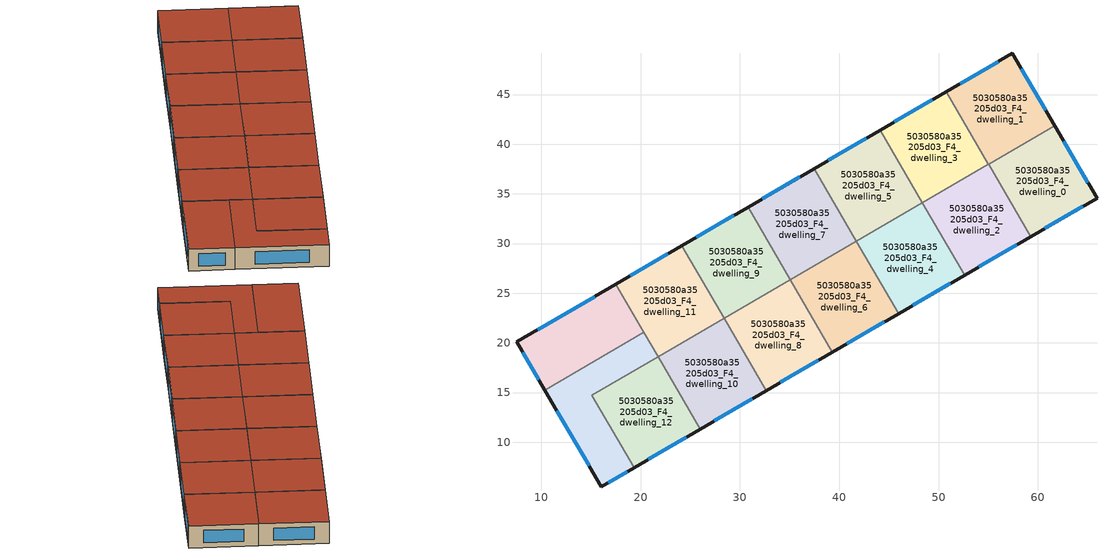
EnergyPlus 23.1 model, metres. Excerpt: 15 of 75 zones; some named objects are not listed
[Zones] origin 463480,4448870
5030580a35205d03_F4_dwelling_0
 floor to 5030580a35205d03_F3_dwelling_0 (EU_floor_Construction): 61.69,41.85 65.95,34.59 59.28,30.7 55.04,37.98 z12
 wall outside (EU_wall_Construction): 59.28,30.7 65.95,34.59 61.69,41.85 z12:15
 wall to 5030580a35205d03_F4_dwelling_1 (EU_wall_Construction): 61.69,41.85 55.04,37.98 z12:15
 wall to 5030580a35205d03_F4_dwelling_2 (EU_wall_Construction): 55.04,37.98 59.28,30.7 z12:15
 window (EU_Window_Construction): 65.04,36.14 62.6,40.3 / 60.71,31.53 64.52,33.76 z12.64:14.36
 roof outside (EU_roof_Construction): 65.95,34.59 61.69,41.85 55.04,37.98 59.28,30.7 z15
5030580a35205d03_F4_dwelling_1
 floor to 5030580a35205d03_F3_dwelling_1 (EU_floor_Construction): 57.41,49.15 61.69,41.85 55.04,37.98 50.78,45.29 z12
 wall outside (EU_wall_Construction): 61.69,41.85 57.41,49.15 50.78,45.29 z12:15
 wall to 5030580a35205d03_F4_dwelling_3 (EU_wall_Construction): 50.78,45.29 55.03,37.99 z12:15
 wall to 5030580a35205d03_F4_dwelling_2 (EU_wall_Construction): 55.03,37.99 55.04,37.98 z12:15
 window (EU_Window_Construction): 60.77,43.42 58.33,47.58 / 55.99,48.32 52.2,46.11 z12.64:14.36
 roof outside (EU_roof_Construction): 61.69,41.85 57.41,49.15 50.78,45.29 55.04,37.98 z15
5030580a35205d03_F4_dwelling_10
 floor to 5030580a35205d03_F3_dwelling_10 (EU_floor_Construction): 28.42,22.5 32.66,15.21 26.01,11.33 21.76,18.63 z12
 wall outside (EU_wall_Construction): 26.01,11.33 32.66,15.21 z12:15
 wall to 5030580a35205d03_F4_dwelling_12 (EU_wall_Construction): 21.76,18.63 26.01,11.33 z12:15
 wall to 5030580a35205d03_F4_dwelling_11 (EU_wall_Construction): 28.42,22.5 21.76,18.63 z12:15
 wall to 5030580a35205d03_F4_dwelling_8 (EU_wall_Construction): 32.66,15.21 28.42,22.5 z12:15
 window (EU_Window_Construction): 27.44,12.16 31.24,14.38 z12.64:14.36
 roof outside (EU_roof_Construction): 32.66,15.21 28.42,22.5 21.76,18.63 26.01,11.33 z15
5030580a35205d03_F4_dwelling_11
 floor to 5030580a35205d03_F3_dwelling_11 (EU_floor_Construction): 24.17,29.79 28.42,22.5 21.76,18.63 17.52,25.92 z12
 wall outside (EU_wall_Construction): 24.17,29.79 17.52,25.92 z12:15
 wall to 5030580a35205d03_F4_dwelling_9 (EU_wall_Construction): 28.42,22.5 24.17,29.79 z12:15
 wall to 5030580a35205d03_F4_dwelling_14 (EU_wall_Construction): 17.52,25.92 20.34,21.07 z12:15
 wall to 5030580a35205d03_F4_dwelling_13 (EU_wall_Construction): 20.34,21.07 21.76,18.63 z12:15
 window (EU_Window_Construction): 22.74,28.96 18.94,26.75 z12.64:14.36
 roof outside (EU_roof_Construction): 28.42,22.5 24.17,29.79 17.52,25.92 21.76,18.63 z15
5030580a35205d03_F4_dwelling_12
 floor to 5030580a35205d03_F3_dwelling_12 (EU_floor_Construction): 21.76,18.63 26.01,11.33 19.36,7.46 15.11,14.75 z12
 wall outside (EU_wall_Construction): 19.36,7.46 26.01,11.33 z12:15
 wall to 5030580a35205d03_F4_dwelling_13 (EU_wall_Construction): 21.76,18.63 15.11,14.75 19.36,7.46 z12:15
 window (EU_Window_Construction): 20.78,8.29 24.59,10.5 z12.64:14.36
 roof outside (EU_roof_Construction): 26.01,11.33 21.76,18.63 15.11,14.75 19.36,7.46 z15
5030580a35205d03_F4_dwelling_13
 floor to 5030580a35205d03_F3_dwelling_13 (EU_floor_Construction): 20.34,21.07 21.76,18.63 15.11,14.75 19.36,7.46 16.06,5.54 10.36,15.25 z12
 wall outside (EU_wall_Construction): 10.36,15.25 16.06,5.54 19.36,7.46 z12:15
 wall to 5030580a35205d03_F4_dwelling_14 (EU_wall_Construction): 20.34,21.07 10.36,15.25 z12:15
 window (EU_Window_Construction): 16.76,5.95 18.65,7.05 / 11.58,13.17 14.84,7.62 z12.64:14.36
 roof outside (EU_roof_Construction): 19.36,7.46 15.11,14.75 21.76,18.63 20.34,21.07 10.36,15.25 16.06,5.54 z15
5030580a35205d03_F4_dwelling_14
 floor to 5030580a35205d03_F3_dwelling_14 (EU_floor_Construction): 17.52,25.92 20.34,21.07 10.36,15.25 7.51,20.1 z12
 wall outside (EU_wall_Construction): 17.52,25.92 7.51,20.1 10.36,15.25 z12:15
 window (EU_Window_Construction): 8.12,19.06 9.75,16.29 / 15.37,24.67 9.66,21.34 z12.64:14.36
 roof outside (EU_roof_Construction): 20.34,21.07 17.52,25.92 7.51,20.1 10.36,15.25 z15
5030580a35205d03_F4_dwelling_2
 floor to 5030580a35205d03_F3_dwelling_2 (EU_floor_Construction): 55.03,37.99 59.28,30.7 52.62,26.83 48.38,34.12 z12
 wall outside (EU_wall_Construction): 52.62,26.83 59.28,30.7 z12:15
 wall to 5030580a35205d03_F4_dwelling_4 (EU_wall_Construction): 48.38,34.12 52.62,26.83 z12:15
 wall to 5030580a35205d03_F4_dwelling_3 (EU_wall_Construction): 55.03,37.99 48.38,34.12 z12:15
 window (EU_Window_Construction): 54.05,27.66 57.85,29.87 z12.64:14.36
 roof outside (EU_roof_Construction): 59.28,30.7 55.03,37.99 48.38,34.12 52.62,26.83 z15
5030580a35205d03_F4_dwelling_3
 floor to 5030580a35205d03_F3_dwelling_3 (EU_floor_Construction): 50.78,45.29 55.03,37.99 48.38,34.12 44.13,41.42 z12
 wall outside (EU_wall_Construction): 50.78,45.29 44.13,41.42 z12:15
 wall to 5030580a35205d03_F4_dwelling_5 (EU_wall_Construction): 44.13,41.42 48.38,34.12 z12:15
 window (EU_Window_Construction): 49.36,44.46 45.55,42.24 z12.64:14.36
 roof outside (EU_roof_Construction): 55.03,37.99 50.78,45.29 44.13,41.42 48.38,34.12 z15
5030580a35205d03_F4_dwelling_4
 floor to 5030580a35205d03_F3_dwelling_4 (EU_floor_Construction): 48.38,34.12 52.62,26.83 45.97,22.95 41.72,30.25 z12
 wall outside (EU_wall_Construction): 45.97,22.95 52.62,26.83 z12:15
 wall to 5030580a35205d03_F4_dwelling_6 (EU_wall_Construction): 41.72,30.25 45.97,22.95 z12:15
 wall to 5030580a35205d03_F4_dwelling_5 (EU_wall_Construction): 48.38,34.12 41.72,30.25 z12:15
 window (EU_Window_Construction): 47.39,23.78 51.2,26 z12.64:14.36
 roof outside (EU_roof_Construction): 52.62,26.83 48.38,34.12 41.72,30.25 45.97,22.95 z15
5030580a35205d03_F4_dwelling_5
 floor to 5030580a35205d03_F3_dwelling_5 (EU_floor_Construction): 44.13,41.42 48.38,34.12 41.72,30.25 37.48,37.54 z12
 wall outside (EU_wall_Construction): 44.13,41.42 37.48,37.54 z12:15
 wall to 5030580a35205d03_F4_dwelling_7 (EU_wall_Construction): 37.48,37.54 41.72,30.25 z12:15
 window (EU_Window_Construction): 42.7,40.59 38.9,38.37 z12.64:14.36
 roof outside (EU_roof_Construction): 48.38,34.12 44.13,41.42 37.48,37.54 41.72,30.25 z15
5030580a35205d03_F4_dwelling_6
 floor to 5030580a35205d03_F3_dwelling_6 (EU_floor_Construction): 41.72,30.25 45.97,22.95 39.32,19.08 35.07,26.37 z12
 wall outside (EU_wall_Construction): 39.32,19.08 45.97,22.95 z12:15
 wall to 5030580a35205d03_F4_dwelling_8 (EU_wall_Construction): 35.07,26.37 39.32,19.08 z12:15
 wall to 5030580a35205d03_F4_dwelling_7 (EU_wall_Construction): 41.72,30.25 35.07,26.37 z12:15
 window (EU_Window_Construction): 40.74,19.91 44.54,22.12 z12.64:14.36
 roof outside (EU_roof_Construction): 45.97,22.95 41.72,30.25 35.07,26.37 39.32,19.08 z15
5030580a35205d03_F4_dwelling_7
 floor to 5030580a35205d03_F3_dwelling_7 (EU_floor_Construction): 37.48,37.54 41.72,30.25 35.07,26.37 30.82,33.67 z12
 wall outside (EU_wall_Construction): 37.48,37.54 30.82,33.67 z12:15
 wall to 5030580a35205d03_F4_dwelling_9 (EU_wall_Construction): 30.82,33.67 35.07,26.37 z12:15
 window (EU_Window_Construction): 36.05,36.71 32.25,34.5 z12.64:14.36
 roof outside (EU_roof_Construction): 41.72,30.25 37.48,37.54 30.82,33.67 35.07,26.37 z15
5030580a35205d03_F4_dwelling_8
 floor to 5030580a35205d03_F3_dwelling_8 (EU_floor_Construction): 35.07,26.37 39.32,19.08 32.66,15.21 28.42,22.5 z12
 wall outside (EU_wall_Construction): 32.66,15.21 39.32,19.08 z12:15
 wall to 5030580a35205d03_F4_dwelling_9 (EU_wall_Construction): 35.07,26.37 28.42,22.5 z12:15
 window (EU_Window_Construction): 34.09,16.04 37.89,18.25 z12.64:14.36
 roof outside (EU_roof_Construction): 39.32,19.08 35.07,26.37 28.42,22.5 32.66,15.21 z15
5030580a35205d03_F4_dwelling_9
 floor to 5030580a35205d03_F3_dwelling_9 (EU_floor_Construction): 30.82,33.67 35.07,26.37 28.42,22.5 24.17,29.79 z12
 wall outside (EU_wall_Construction): 30.82,33.67 24.17,29.79 z12:15
 window (EU_Window_Construction): 29.4,32.84 25.6,30.62 z12.64:14.36
 roof outside (EU_roof_Construction): 35.07,26.37 30.82,33.67 24.17,29.79 28.42,22.5 z15
[Building]
EU S2 Campaign: North Axis=0; Terrain=City; Solar Distribution=FullExterior
[Site:Location]
Yerevan-Zvartnots.Intl.AP: Latitude=40.15; Longitude=44.383; Time Zone=4; Elevation=854
[SizingPeriod:WeatherFileDays]
AnnualSizingPeriod: Begin Month=1; Begin Day of Month=1; End Month=12; End Day of Month=31; Day of Week for Start Day=Monday; Use Weather File Daylight Saving Period=No; Use Weather File Rain and Snow Indicators=No
[MATERIAL]
EU_InternalMass_Material: Roughness=MediumRough; Thickness=0.1; Conductivity=1; Density=1800; Specific Heat=900; Thermal Absorptance=0.9; Solar Absorptance=0.7; Visible Absorptance=0.7
[MATERIAL:NOMASS] Roughness=MediumRough; Thermal Absorptance=0.9; Solar Absorptance=0.7; Visible Absorptance=0.7
Name | Thermal Resistance
EU_wall_NoMass | 1.05043
EU_roof_NoMass | 1.45357
EU_floor_NoMass | 0.478065
[WINDOWMATERIAL:SIMPLEGLAZINGSYSTEM]
EU_Window_SimpleGlazing: UFactor=2.5566; Solar Heat Gain Coefficient=0.75; Visible Transmittance=0.75
[CONSTRUCTION]
EU_wall_Construction: EU_wall_NoMass
EU_roof_Construction: EU_roof_NoMass
EU_floor_Construction: EU_floor_NoMass
EU_Window_Construction: EU_Window_SimpleGlazing
EU_InternalMass_Construction: EU_InternalMass_Material
[ZONE] Type=1; Multiplier=1; Ceiling Height=autocalculate; Floor Area=autocalculate; Part of Total Floor Area=Yes
Name | Volume
5030580a35205d03_F4_dwelling_0 | 194.935
5030580a35205d03_F4_dwelling_1 | 194.938
5030580a35205d03_F4_dwelling_10; 5030580a35205d03_F4_dwelling_12; 5030580a35205d03_F4_dwelling_8 | 194.943
5030580a35205d03_F4_dwelling_11 | 194.927
5030580a35205d03_F4_dwelling_13 | 194.92
5030580a35205d03_F4_dwelling_14 | 194.925
5030580a35205d03_F4_dwelling_2 | 194.926
5030580a35205d03_F4_dwelling_3 | 194.91
5030580a35205d03_F4_dwelling_4 | 194.922
5030580a35205d03_F4_dwelling_5 | 194.906
5030580a35205d03_F4_dwelling_6 | 194.959
5030580a35205d03_F4_dwelling_7 | 194.923
5030580a35205d03_F4_dwelling_9 | 194.939
[INTERNALMASS] Construction=EU_InternalMass_Construction
Name | Zone or ZoneList | Surface Area
5030580a35205d03_F4_dwelling_0_EU_InternalMass | 5030580a35205d03_F4_dwelling_0 | 64.9783
5030580a35205d03_F4_dwelling_1_EU_InternalMass | 5030580a35205d03_F4_dwelling_1 | 64.979
5030580a35205d03_F4_dwelling_2_EU_InternalMass | 5030580a35205d03_F4_dwelling_2 | 64.9782
5030580a35205d03_F4_dwelling_3_EU_InternalMass | 5030580a35205d03_F4_dwelling_3 | 64.9717
5030580a35205d03_F4_dwelling_4_EU_InternalMass | 5030580a35205d03_F4_dwelling_4 | 64.9738
5030580a35205d03_F4_dwelling_5_EU_InternalMass | 5030580a35205d03_F4_dwelling_5 | 64.9698
5030580a35205d03_F4_dwelling_6_EU_InternalMass | 5030580a35205d03_F4_dwelling_6 | 64.9855
5030580a35205d03_F4_dwelling_7_EU_InternalMass | 5030580a35205d03_F4_dwelling_7 | 64.977
5030580a35205d03_F4_dwelling_8_EU_InternalMass | 5030580a35205d03_F4_dwelling_8 | 64.9784
5030580a35205d03_F4_dwelling_9_EU_InternalMass | 5030580a35205d03_F4_dwelling_9 | 64.9808
5030580a35205d03_F4_dwelling_10_EU_InternalMass | 5030580a35205d03_F4_dwelling_10 | 64.9801
5030580a35205d03_F4_dwelling_11_EU_InternalMass | 5030580a35205d03_F4_dwelling_11 | 64.9762
5030580a35205d03_F4_dwelling_12_EU_InternalMass | 5030580a35205d03_F4_dwelling_12 | 64.9804
5030580a35205d03_F4_dwelling_13_EU_InternalMass | 5030580a35205d03_F4_dwelling_13 | 64.9733
5030580a35205d03_F4_dwelling_14_EU_InternalMass | 5030580a35205d03_F4_dwelling_14 | 64.9731
[OTHEREQUIPMENT] Fuel Type=Electricity; Design Level Calculation Method=Watts/Area; Power per Zone Floor Area=1; Fraction Latent=0; Fraction Radiant=0; Fraction Lost=0; Carbon Dioxide Generation Rate=0; EndUse Subcategory=EU_Step8_InternalGains
Name | Zone or ZoneList or Space or SpaceList | Schedule
EU_Step8_InternalGain_5030580a35205d03_F4_dwelling_0_f000 | 5030580a35205d03_F4_dwelling_0 | EU_Step8_GainSchedule_5030580a35205d03_F4_dwelling_0_f000
EU_Step8_InternalGain_5030580a35205d03_F4_dwelling_1_f000 | 5030580a35205d03_F4_dwelling_1 | EU_Step8_GainSchedule_5030580a35205d03_F4_dwelling_1_f000
EU_Step8_InternalGain_5030580a35205d03_F4_dwelling_2_f000 | 5030580a35205d03_F4_dwelling_2 | EU_Step8_GainSchedule_5030580a35205d03_F4_dwelling_2_f000
EU_Step8_InternalGain_5030580a35205d03_F4_dwelling_3_f000 | 5030580a35205d03_F4_dwelling_3 | EU_Step8_GainSchedule_5030580a35205d03_F4_dwelling_3_f000
EU_Step8_InternalGain_5030580a35205d03_F4_dwelling_4_f000 | 5030580a35205d03_F4_dwelling_4 | EU_Step8_GainSchedule_5030580a35205d03_F4_dwelling_4_f000
EU_Step8_InternalGain_5030580a35205d03_F4_dwelling_5_f000 | 5030580a35205d03_F4_dwelling_5 | EU_Step8_GainSchedule_5030580a35205d03_F4_dwelling_5_f000
EU_Step8_InternalGain_5030580a35205d03_F4_dwelling_6_f000 | 5030580a35205d03_F4_dwelling_6 | EU_Step8_GainSchedule_5030580a35205d03_F4_dwelling_6_f000
EU_Step8_InternalGain_5030580a35205d03_F4_dwelling_7_f000 | 5030580a35205d03_F4_dwelling_7 | EU_Step8_GainSchedule_5030580a35205d03_F4_dwelling_7_f000
EU_Step8_InternalGain_5030580a35205d03_F4_dwelling_8_f000 | 5030580a35205d03_F4_dwelling_8 | EU_Step8_GainSchedule_5030580a35205d03_F4_dwelling_8_f000
EU_Step8_InternalGain_5030580a35205d03_F4_dwelling_9_f000 | 5030580a35205d03_F4_dwelling_9 | EU_Step8_GainSchedule_5030580a35205d03_F4_dwelling_9_f000
EU_Step8_InternalGain_5030580a35205d03_F4_dwelling_10_f000 | 5030580a35205d03_F4_dwelling_10 | EU_Step8_GainSchedule_5030580a35205d03_F4_dwelling_10_f000
EU_Step8_InternalGain_5030580a35205d03_F4_dwelling_11_f000 | 5030580a35205d03_F4_dwelling_11 | EU_Step8_GainSchedule_5030580a35205d03_F4_dwelling_11_f000
EU_Step8_InternalGain_5030580a35205d03_F4_dwelling_12_f000 | 5030580a35205d03_F4_dwelling_12 | EU_Step8_GainSchedule_5030580a35205d03_F4_dwelling_12_f000
EU_Step8_InternalGain_5030580a35205d03_F4_dwelling_13_f000 | 5030580a35205d03_F4_dwelling_13 | EU_Step8_GainSchedule_5030580a35205d03_F4_dwelling_13_f000
EU_Step8_InternalGain_5030580a35205d03_F4_dwelling_14_f000 | 5030580a35205d03_F4_dwelling_14 | EU_Step8_GainSchedule_5030580a35205d03_F4_dwelling_14_f000
[ZONEVENTILATION:DESIGNFLOWRATE] Schedule=EU_AlwaysOn; Design Flow Rate Calculation Method=AirChanges/Hour; Air Changes per Hour=0.557805; Ventilation Type=Natural; Fan Pressure Rise=0; Fan Total Efficiency=1; Constant Term Coefficient=1; Temperature Term Coefficient=0; Velocity Term Coefficient=0; Velocity Squared Term Coefficient=0; Minimum Indoor Temperature=-100; Maximum Indoor Temperature=100; Delta Temperature=-100; Minimum Outdoor Temperature=-100; Maximum Outdoor Temperature=100; Maximum Wind Speed=40
Name | Zone or ZoneList or Space or SpaceList
EU_ConstantAir_5030580a35205d03_F4_dwelling_0 | 5030580a35205d03_F4_dwelling_0
EU_ConstantAir_5030580a35205d03_F4_dwelling_1 | 5030580a35205d03_F4_dwelling_1
EU_ConstantAir_5030580a35205d03_F4_dwelling_2 | 5030580a35205d03_F4_dwelling_2
EU_ConstantAir_5030580a35205d03_F4_dwelling_3 | 5030580a35205d03_F4_dwelling_3
EU_ConstantAir_5030580a35205d03_F4_dwelling_4 | 5030580a35205d03_F4_dwelling_4
EU_ConstantAir_5030580a35205d03_F4_dwelling_5 | 5030580a35205d03_F4_dwelling_5
EU_ConstantAir_5030580a35205d03_F4_dwelling_6 | 5030580a35205d03_F4_dwelling_6
EU_ConstantAir_5030580a35205d03_F4_dwelling_7 | 5030580a35205d03_F4_dwelling_7
EU_ConstantAir_5030580a35205d03_F4_dwelling_8 | 5030580a35205d03_F4_dwelling_8
EU_ConstantAir_5030580a35205d03_F4_dwelling_9 | 5030580a35205d03_F4_dwelling_9
EU_ConstantAir_5030580a35205d03_F4_dwelling_10 | 5030580a35205d03_F4_dwelling_10
EU_ConstantAir_5030580a35205d03_F4_dwelling_11 | 5030580a35205d03_F4_dwelling_11
EU_ConstantAir_5030580a35205d03_F4_dwelling_12 | 5030580a35205d03_F4_dwelling_12
EU_ConstantAir_5030580a35205d03_F4_dwelling_13 | 5030580a35205d03_F4_dwelling_13
EU_ConstantAir_5030580a35205d03_F4_dwelling_14 | 5030580a35205d03_F4_dwelling_14
[HVACTEMPLATE:ZONE:IDEALLOADSAIRSYSTEM] System Availability Schedule=EU_AlwaysOn; Maximum Heating Supply Air Temperature=50; Minimum Cooling Supply Air Temperature=13; Maximum Heating Supply Air Humidity Ratio=0.0156; Minimum Cooling Supply Air Humidity Ratio=0.0077; Heating Limit=NoLimit; Cooling Limit=NoLimit; Heating Availability Schedule=EU_AlwaysOn; Cooling Availability Schedule=EU_CoolingOff; Dehumidification Control Type=ConstantSensibleHeatRatio; Cooling Sensible Heat Ratio=0.7; Dehumidification Setpoint=60; Humidification Control Type=None; Humidification Setpoint=30; Outdoor Air Method=None; Outdoor Air Flow Rate per Person=0.00944; Outdoor Air Flow Rate per Zone Floor Area=0; Outdoor Air Flow Rate per Zone=0; Demand Controlled Ventilation Type=None; Outdoor Air Economizer Type=NoEconomizer; Heat Recovery Type=None; Sensible Heat Recovery Effectiveness=0.7; Latent Heat Recovery Effectiveness=0.65
Name | Template Thermostat
5030580a35205d03_F4_dwelling_0 | EU_HeatOnly_5030580a35205d03_F4_dwelling_0
5030580a35205d03_F4_dwelling_1 | EU_HeatOnly_5030580a35205d03_F4_dwelling_1
5030580a35205d03_F4_dwelling_2 | EU_HeatOnly_5030580a35205d03_F4_dwelling_2
5030580a35205d03_F4_dwelling_3 | EU_HeatOnly_5030580a35205d03_F4_dwelling_3
5030580a35205d03_F4_dwelling_4 | EU_HeatOnly_5030580a35205d03_F4_dwelling_4
5030580a35205d03_F4_dwelling_5 | EU_HeatOnly_5030580a35205d03_F4_dwelling_5
5030580a35205d03_F4_dwelling_6 | EU_HeatOnly_5030580a35205d03_F4_dwelling_6
5030580a35205d03_F4_dwelling_7 | EU_HeatOnly_5030580a35205d03_F4_dwelling_7
5030580a35205d03_F4_dwelling_8 | EU_HeatOnly_5030580a35205d03_F4_dwelling_8
5030580a35205d03_F4_dwelling_9 | EU_HeatOnly_5030580a35205d03_F4_dwelling_9
5030580a35205d03_F4_dwelling_10 | EU_HeatOnly_5030580a35205d03_F4_dwelling_10
5030580a35205d03_F4_dwelling_11 | EU_HeatOnly_5030580a35205d03_F4_dwelling_11
5030580a35205d03_F4_dwelling_12 | EU_HeatOnly_5030580a35205d03_F4_dwelling_12
5030580a35205d03_F4_dwelling_13 | EU_HeatOnly_5030580a35205d03_F4_dwelling_13
5030580a35205d03_F4_dwelling_14 | EU_HeatOnly_5030580a35205d03_F4_dwelling_14
[SIZING:ZONE] Zone Cooling Design Supply Air Temperature Input Method=SupplyAirTemperature; Zone Cooling Design Supply Air Temperature=13; Zone Heating Design Supply Air Temperature Input Method=SupplyAirTemperature; Zone Heating Design Supply Air Temperature=50; Zone Cooling Design Supply Air Humidity Ratio=0.008; Zone Heating Design Supply Air Humidity Ratio=0.008; Cooling Design Air Flow Method=DesignDay; Cooling Design Air Flow Rate=0; Cooling Minimum Air Flow per Zone Floor Area=0.000762; Cooling Minimum Air Flow=0; Cooling Minimum Air Flow Fraction=0.2; Heating Design Air Flow Method=DesignDay; Heating Design Air Flow Rate=0; Heating Maximum Air Flow per Zone Floor Area=0.002032; Heating Maximum Air Flow=0.141576; Heating Maximum Air Flow Fraction=0.3; Account for Dedicated Outdoor Air System=No; Dedicated Outdoor Air System Control Strategy=NeutralSupplyAir; Dedicated Outdoor Air Low Setpoint Temperature for Design=autosize; Dedicated Outdoor Air High Setpoint Temperature for Design=autosize; Zone Load Sizing Method=Sensible Load Only No Latent Load; Zone Latent Cooling Design Supply Air Humidity Ratio Input Method=HumidityRatioDifference; Zone Cooling Design Supply Air Humidity Ratio Difference=0.005; Zone Latent Heating Design Supply Air Humidity Ratio Input Method=HumidityRatioDifference; Zone Humidification Design Supply Air Humidity Ratio Difference=0.005
5030580a35205d03_F4_dwelling_0; 5030580a35205d03_F4_dwelling_1; 5030580a35205d03_F4_dwelling_2; 5030580a35205d03_F4_dwelling_3; 5030580a35205d03_F4_dwelling_4; 5030580a35205d03_F4_dwelling_5; 5030580a35205d03_F4_dwelling_6; 5030580a35205d03_F4_dwelling_7; 5030580a35205d03_F4_dwelling_8; 5030580a35205d03_F4_dwelling_9; 5030580a35205d03_F4_dwelling_10; 5030580a35205d03_F4_dwelling_11; 5030580a35205d03_F4_dwelling_12; 5030580a35205d03_F4_dwelling_13; 5030580a35205d03_F4_dwelling_14
[SCHEDULE:CONSTANT]
Name | Hourly Value
EU_AlwaysOn | 1
EU_CoolingOff | 0
[SCHEDULE:FILE] Column Number=1; Rows to Skip at Top=0; Number of Hours of Data=8760; Column Separator=Comma; Interpolate to Timestep=No; Minutes per Item=60; Adjust Schedule for Daylight Savings=Yes
Name | File
EU_Step8_GainSchedule_5030580a35205d03_F4_dwelling_0_f000 | ../../schedules/5030580a35205d03/5030580a35205d03_F4_dwelling_0_f000_gain.csv
EU_Step8_GainSchedule_5030580a35205d03_F4_dwelling_1_f000 | ../../schedules/5030580a35205d03/5030580a35205d03_F4_dwelling_1_f000_gain.csv
EU_Step8_GainSchedule_5030580a35205d03_F4_dwelling_2_f000 | ../../schedules/5030580a35205d03/5030580a35205d03_F4_dwelling_2_f000_gain.csv
EU_Step8_GainSchedule_5030580a35205d03_F4_dwelling_3_f000 | ../../schedules/5030580a35205d03/5030580a35205d03_F4_dwelling_3_f000_gain.csv
EU_Step8_GainSchedule_5030580a35205d03_F4_dwelling_4_f000 | ../../schedules/5030580a35205d03/5030580a35205d03_F4_dwelling_4_f000_gain.csv
EU_Step8_GainSchedule_5030580a35205d03_F4_dwelling_5_f000 | ../../schedules/5030580a35205d03/5030580a35205d03_F4_dwelling_5_f000_gain.csv
EU_Step8_GainSchedule_5030580a35205d03_F4_dwelling_6_f000 | ../../schedules/5030580a35205d03/5030580a35205d03_F4_dwelling_6_f000_gain.csv
EU_Step8_GainSchedule_5030580a35205d03_F4_dwelling_7_f000 | ../../schedules/5030580a35205d03/5030580a35205d03_F4_dwelling_7_f000_gain.csv
EU_Step8_GainSchedule_5030580a35205d03_F4_dwelling_8_f000 | ../../schedules/5030580a35205d03/5030580a35205d03_F4_dwelling_8_f000_gain.csv
EU_Step8_GainSchedule_5030580a35205d03_F4_dwelling_9_f000 | ../../schedules/5030580a35205d03/5030580a35205d03_F4_dwelling_9_f000_gain.csv
EU_Step8_GainSchedule_5030580a35205d03_F4_dwelling_10_f000 | ../../schedules/5030580a35205d03/5030580a35205d03_F4_dwelling_10_f000_gain.csv
EU_Step8_GainSchedule_5030580a35205d03_F4_dwelling_11_f000 | ../../schedules/5030580a35205d03/5030580a35205d03_F4_dwelling_11_f000_gain.csv
EU_Step8_GainSchedule_5030580a35205d03_F4_dwelling_12_f000 | ../../schedules/5030580a35205d03/5030580a35205d03_F4_dwelling_12_f000_gain.csv
EU_Step8_GainSchedule_5030580a35205d03_F4_dwelling_13_f000 | ../../schedules/5030580a35205d03/5030580a35205d03_F4_dwelling_13_f000_gain.csv
EU_Step8_GainSchedule_5030580a35205d03_F4_dwelling_14_f000 | ../../schedules/5030580a35205d03/5030580a35205d03_F4_dwelling_14_f000_gain.csv
